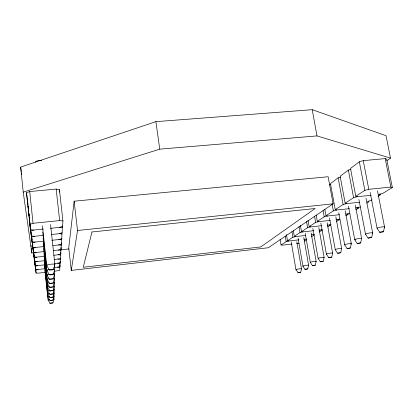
<?xml version="1.0" encoding="UTF-8"?>
<svg xmlns="http://www.w3.org/2000/svg" width="413" height="413" viewBox="0 0 413 413"><rect width="100%" height="100%" fill="white"/><g stroke="black" fill="none" stroke-linecap="round" stroke-linejoin="round"><path stroke-width="0.62" d="M360.657 242.896L357.219 243.489L360.657 242.896L361.612 238.59M59.317 192.169L59.415 189.613L56.163 189.087L29.726 191.539L26.499 192.67L30.474 229.721L33.783 230.041L43.375 229.05M59.678 264.867L59.766 270.339L54.248 271.331M54.428 267.639L60.009 266.628L60.066 262.229M54.609 263.726L60.257 262.683L60.334 258.084M60.474 252.395L60.757 254.945L60.525 258.492L54.165 259.632M53.731 255.265L58.13 254.78L60.814 254.026L60.912 248.951M53.292 250.598L58.341 250.046L61.119 249.256L61.238 243.933M52.854 245.596L58.574 244.981L61.449 244.15L61.583 238.518M61.955 232.726L61.8 238.668L58.816 239.55L51.77 240.299M62.286 225.844L62.177 232.777L59.085 233.706L51.506 234.496M59.415 189.613L62.931 220.96L62.585 226.417L59.369 227.403L50.412 228.327M368.107 238.105L371.679 237.429L368.107 238.105L365.526 234.274L358.918 199.562M74.144 201.198L68.739 247.95L71.279 270.396L268.311 247.748L333.11 203.831L328.139 176.723L74.144 201.198L77.536 230.5L71.279 270.396M383.501 231.688A1.905 0.258 -10.2 0 0 380.987 231.843A1.905 0.258 -10.2 0 0 380.471 232.385A1.905 0.258 -10.2 0 0 383.501 231.688L384.508 227.073M371.674 237.49L372.655 233.035M338.748 212.71L344.69 244.914L347.059 248.507L348.959 248.373L350.379 247.945L351.308 243.773M335.273 249.72L337.555 253.21L339.403 253.066L340.756 252.663L341.67 248.626L335.846 216.892M326.446 254.227L328.645 257.614L330.446 257.475L331.737 257.087L332.63 253.174L327.132 222.798M318.155 258.461L320.271 261.754L322.026 261.61L323.265 261.248L324.138 257.449L318.81 227.609M310.344 262.451L312.388 265.652L314.102 265.507L315.289 265.161L316.141 261.47L311.123 232.994M291.222 241.915L295.966 269.689L298.258 272.812L300.669 272.337L301.485 268.842L296.808 241.698M298.129 238.342L302.925 266.132L304.954 269.322L306.26 269.24L307.773 268.853L308.604 265.265L303.761 237.47M43.99 253.923L47.526 287.128L49.725 290.984L53.091 290.525L54.371 286.317L53.953 282.492M44.274 258.755L47.665 290.628L49.797 294.361L53.05 293.917L54.284 289.838L53.938 286.632M44.475 262.668L47.8 293.911L49.859 297.525L53.014 297.092L54.206 293.137L53.933 290.571M44.661 266.323L47.918 296.993L49.921 300.494L52.978 300.07L54.134 296.235L53.86 293.684M44.903 270.381L48.037 299.89L49.973 303.287L52.941 302.879L54.067 299.151L53.788 296.591M53.292 274.32A1.993 0.289 -6.7 0 0 50.324 274.408A1.993 0.289 -6.7 0 0 50.319 274.913A1.993 0.289 -6.7 0 0 53.292 274.32L54.769 269.483L54.279 264.996M53.236 278.827A1.92 0.268 -6.8 0 0 50.381 278.925A1.92 0.268 -6.8 0 0 50.376 279.394A1.92 0.268 -6.8 0 0 53.236 278.827L54.655 274.165L54.309 270.969M43.463 244.166L47.216 279.364L49.575 283.499L53.184 283.008L54.552 278.507L54.206 275.316M43.69 248.771L47.376 283.38L49.653 287.371L53.138 286.896L54.459 282.549L54.041 278.708M53.349 269.446A2.075 0.315 -6.7 0 0 50.267 269.524A2.075 0.315 -6.7 0 0 50.257 270.071A2.075 0.315 -6.7 0 0 53.349 269.446L54.888 264.423L50.556 224.693M49.514 283.442L53.184 283.008M49.591 287.319L53.138 286.896M49.668 290.933L53.091 290.525M49.736 294.314L53.05 293.917M49.803 297.479L53.014 297.092M49.865 300.452L52.978 300.07M49.921 303.25L52.941 302.879M340.529 177.136L338.144 177.802L330.462 183.615L335.242 209.649L336.812 210.005L349.346 208.673M351.029 169.315L348.36 170.068L340.131 176.299L345.149 203.191L346.729 203.588L359.269 202.272M379.96 193.702L380.203 194.946L378.726 194.502L382.562 193.511L392.35 187.564L386.687 159.227L385.2 158.607L363.244 160.642L359.336 161.762L350.492 168.458L355.769 196.268L357.364 196.707L371.189 195.282M297.907 272.761L300.669 272.337M304.928 269.286L307.773 268.853M320.271 261.754L323.265 261.248M386.805 160.703L390.507 158.117L386.005 135.691L312.213 109.688L155.892 121.654L20.65 167.069L23.226 192.138L31.827 252.999L33.747 252.787M280.112 239.349L281.057 244.981L286.178 241.646L288.966 240.975L299.002 239.834M286.436 234.543L287.494 240.784L292.91 237.253L295.791 236.556L305.728 235.436M293.338 230.733L294.304 236.344L300.039 232.607L303.023 231.874L313.87 230.666M300.432 225.4L301.516 231.641L307.608 227.671L310.695 226.907L321.464 225.72M308.072 220.397L309.172 226.649L315.646 222.431L318.851 221.631L330.194 220.392M316.193 215.065L317.313 221.342L324.205 216.851L327.54 216.004L339.465 214.724M324.845 209.381L325.986 215.689L333.343 210.893L336.812 210.005M335.242 209.649L343.11 204.523L346.729 203.588M345.149 203.191L353.585 197.693L357.364 196.707M355.769 196.268L364.839 190.357L368.788 189.309L390.874 187.074L392.35 187.564M304.267 241.078L306.792 239.545M311.387 236.752L314.056 235.136M319.203 232.008L322.31 230.118L318.97 230.098M327.752 226.814L330.498 225.142L327.163 225.09M336.502 221.497L339.197 219.861L335.862 219.773M345.795 215.849L348.458 214.233L345.743 214.048M355.686 209.84L358.334 208.229L358.097 206.98M366.765 203.108L368.892 201.818L367.42 201.42L371.091 200.481L372.165 199.83M378.06 196.247L380.203 194.946M29.777 224.326L33.04 223.283L59.673 220.588L62.931 220.96M23.226 192.138L159.743 149.16L316.998 135.913L390.507 158.117M43.303 235.358L34.47 236.282L31.29 236.004L30.645 231.017L33.783 230.041M43.437 241.182L35.1 242.07L32.044 241.827L31.445 237.207L34.47 236.282M43.954 246.556L35.694 247.444L32.746 247.237L32.188 242.942L35.1 242.07M44.449 251.563L36.241 252.457L33.396 252.276L32.88 248.27L35.694 247.444M44.299 256.303L36.757 257.139L34.005 256.979L33.52 253.241L36.241 252.457M44.759 260.68L37.237 261.517L34.578 261.383L34.124 257.882L36.757 257.139M44.578 264.852L37.686 265.631L35.11 265.518L34.687 262.229L37.237 261.517M329.176 184.864L330.896 184.389M45.012 268.708L38.11 269.493L35.616 269.395L35.213 266.313L37.686 265.631M45.435 272.337L38.507 273.132L36.086 273.05L35.714 270.143L38.11 269.493M355.614 208.007L360.389 206.985M346.997 213.908L349.816 213.206M337.751 219.566L339.92 219.029M329.063 224.884L330.942 224.419M320.886 229.881L322.094 229.587M311.314 234.806L314.345 234.316M304.02 239.261L306.833 239.179M292.032 244.057L282.507 245.152L281.057 244.981M296.477 243.551L299.017 243.257M60.659 249.855L68.986 248.946M77.536 230.5L333.11 203.831M57.562 267.283L59.957 267.387M57.743 263.37L60.205 263.494M57.928 259.209L60.474 259.354M58.13 254.78L60.757 254.945M58.341 250.046L61.057 250.237M58.574 244.981L61.382 245.198M58.816 239.55L61.728 239.798M59.085 233.706L62.1 233.99M59.369 227.403L62.497 227.728M287.494 240.784L288.966 240.975M294.304 236.344L295.791 236.556M313.178 234.594L314.117 234.739M301.516 231.641L303.023 231.874M309.172 226.649L310.695 226.907M317.313 221.342L318.851 221.631M325.986 215.689L327.54 216.004M356.868 207.873L358.334 208.229M379.795 232.328L377.095 228.363L370.136 192.412M357.219 243.489L354.752 239.777L348.464 206.232M312.388 265.652L315.289 265.161M49.23 269.916L46.659 265.353L42.431 225.772M49.333 274.774L46.855 270.386L42.766 232.07M49.426 279.271L47.046 275.043L43.081 237.888M328.645 257.614L331.737 257.087M337.555 253.21L340.756 252.663M385.2 158.607L390.874 187.074M377.482 190.883L384.539 226.923M363.244 160.642L368.788 189.309M359.336 161.762L364.839 190.357M365.98 198.111L372.665 232.901M355.304 205.091L361.618 238.466M348.36 170.068L353.585 197.693M345.17 210.754L351.303 243.66M338.144 177.802L343.11 204.523M332.073 203.95L333.343 210.893M312.213 109.688L316.998 135.913M329.507 218.023L335.248 249.617M323.074 210.578L324.205 216.851M320.855 223.128L326.409 254.129M314.536 216.195L315.646 222.431M312.832 228.539L318.108 258.373M306.513 221.456L307.608 227.671M305.207 233.262L310.297 262.369M298.966 226.401L300.039 232.607M291.955 231.672L292.91 237.253M285.233 236.055L286.178 241.646M155.892 121.654L159.743 149.16M20.65 167.069L21.259 171.524M21.435 172.794L21.698 174.704M347.059 248.507L350.379 247.945M26.499 192.67L27.893 204.776M27.635 201.72L27.857 203.48M56.163 189.087L59.673 220.588M61.305 242.875L61.449 244.15M60.912 247.366L61.119 249.256M60.603 252.106L60.814 254.026M60.117 261.414L60.257 262.683M59.797 264.728L60.009 266.628M29.726 191.539L33.04 223.283M34.764 260.314L34.898 261.589M35.095 263.499L35.296 265.409M35.492 267.319L36.086 273.05M34.331 256.834L34.491 258.559M34.687 260.469L34.924 262.539M35.017 263.659L35.714 270.143M33.918 254.005L34.093 255.508M34.227 256.778L35.213 266.313M33.148 247.609L33.277 248.863M33.474 250.743L33.67 252.622M33.825 253.933L34.687 262.229M32.725 244.403L32.859 245.689M33.055 247.614L33.257 249.54M33.391 250.825L34.124 257.882M33.025 247.526L33.221 249.421M33.355 250.681L34.005 256.979M32.276 241.249L32.41 242.746M32.606 244.403L32.803 246.556M32.932 247.563L33.52 253.241M31.491 234.889L31.625 236.164M31.822 238.079L32.018 239.989M32.152 241.264L32.88 248.27M31.481 235.049L31.615 236.329M31.811 238.255L32.013 240.18M32.147 241.46L32.746 247.237M30.66 228.503L30.794 229.773M31.011 231.6L31.187 233.577M31.336 234.749L32.188 242.942M28.549 209.567L28.729 211.022M28.998 213.578L29.137 215.23M29.395 217.749L29.53 219.009M29.788 221.528L29.922 222.783M30.185 225.07L30.376 227.191M30.505 228.451L31.445 237.207M27.619 201.812L27.883 204.352M28.012 205.622L28.275 208.162M28.409 209.432L28.673 211.972M28.869 213.877L29.132 216.417M29.261 217.687L29.524 220.227M29.659 221.497L29.922 224.032M30.051 225.302L30.645 231.017M28.022 206.056L28.29 208.611M28.42 209.892L28.688 212.452M28.817 213.733L29.086 216.288M29.215 217.568L30.474 229.721M31.037 245.353L31.166 246.628M31.362 248.538L31.827 252.999M355.443 239.881A3.516 0.47 -9.9 0 1 355.619 239.241A3.516 0.47 -9.9 0 1 360.038 238.399A3.516 0.47 -9.9 0 1 361.38 238.75M326.688 254.284A3.165 0.387 -9.5 0 1 329.404 253.277A3.165 0.387 -9.5 0 1 332.444 253.303M318.826 258.528A3.067 0.367 -9.4 0 1 318.795 258.053A3.067 0.367 -9.4 0 1 322.625 257.34A3.067 0.367 -9.4 0 1 323.968 257.567M377.327 228.461A3.8 0.537 -10.3 0 1 380.91 227.078A3.8 0.537 -10.3 0 1 384.224 227.258M310.586 262.498A2.968 0.346 -9.3 0 1 311.5 261.909A2.968 0.346 -9.3 0 1 315.264 261.336A2.968 0.346 -9.3 0 1 315.64 261.723M303.225 266.251A2.881 0.325 -9.2 0 1 305.574 265.399A2.881 0.325 -9.2 0 1 308.459 265.368M344.927 244.981A3.392 0.439 -9.8 0 1 346.151 244.222A3.392 0.439 -9.8 0 1 350.425 243.567A3.392 0.439 -9.8 0 1 350.668 244.098M296.266 269.797A2.798 0.31 -9.2 0 1 298.511 268.987A2.798 0.31 -9.2 0 1 301.351 268.946M365.763 234.362A3.655 0.501 -10.1 0 1 369.134 233.066A3.655 0.501 -10.1 0 1 372.397 233.211M335.516 249.782A3.273 0.413 -9.7 0 1 338.371 248.714A3.273 0.413 -9.7 0 1 341.468 248.765M53.551 273.891A3.831 0.558 -6.7 0 1 54.144 274.506M47.18 275.172A3.831 0.558 -6.7 0 1 48.935 274.335M53.375 286.111A3.443 0.449 -6.9 0 1 53.907 286.596M47.996 287.298A3.443 0.449 -6.9 0 1 49.23 286.529M53.323 289.652A3.335 0.423 -6.9 0 1 53.84 290.102M48.12 290.788A3.335 0.423 -6.9 0 1 49.312 290.065M35.766 162.216A4.032 1.151 -5 0 1 37.129 160.884A4.032 1.151 -5 0 1 41.594 160.42M47.221 265.616A4.14 0.65 -6.6 0 1 50.226 264.294A4.14 0.65 -6.6 0 1 54.743 264.609M53.277 292.967A3.227 0.398 -7 0 1 53.778 293.39M48.233 294.056A3.227 0.398 -7 0 1 49.395 293.375M53.231 296.08A3.128 0.372 -7 0 1 54.026 296.348M48.032 297.076A3.128 0.372 -7 0 1 49.467 296.477M53.489 278.264A3.696 0.516 -6.8 0 1 54.428 278.656M47.717 279.565A3.696 0.516 -6.8 0 1 49.044 278.698M53.189 299.007A3.036 0.351 -7.1 0 1 53.964 299.255M48.445 300.014A3.036 0.351 -7.1 0 1 49.539 299.399M53.618 269.183A3.98 0.604 -6.7 0 1 54.232 269.849M47.397 270.629A3.98 0.604 -6.7 0 1 48.827 269.632M53.427 282.322A3.567 0.485 -6.8 0 1 53.979 282.848M47.862 283.566A3.567 0.485 -6.8 0 1 49.142 282.75M91.97 231.977L83.25 267.257L260.753 246.938L315.191 208.503L91.97 231.977"/></g></svg>
